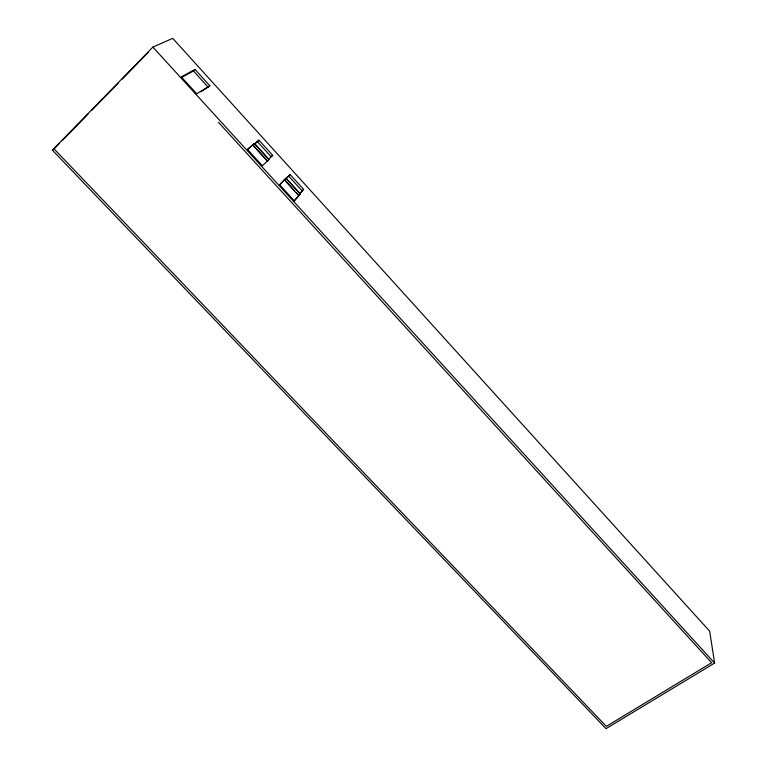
<?xml version="1.0" encoding="UTF-8"?>
<svg xmlns="http://www.w3.org/2000/svg" width="767" height="767" viewBox="0 0 767 767"><rect width="100%" height="100%" fill="white"/><g stroke="black" fill="none" stroke-linecap="round" stroke-linejoin="round"><path stroke-width="1.15" d="M303.617 189.382L300.031 193.591L286.312 178.49L290.079 174.454L303.617 189.382L299.868 193.342M293.502 201.52L300.242 194.041L285.899 178.251L279.658 184.665M300.242 194.041L294.394 200.916L279.734 184.837L285.899 178.251M285.468 179.142L290.079 174.454M52.377 150.14L152.892 47.103L172.728 38.35L709.667 631.212L714.623 663.072L606.016 728.65L52.377 150.14L54.409 149.028M54.908 148.06L59.069 143.803M62.395 140.39L88.176 113.967M91.733 110.323L98.157 103.737M98.358 103.535L118.118 83.277M122.279 79.02L148.06 52.597M181.693 77.409L193.457 70.976L195.01 69.433L209.851 85.799L201.213 91.656M268.91 159.574L262.381 165.797L247.473 149.45L254.328 143.525L268.91 159.574L267.319 161.051L252.746 145.021L247.578 149.479M272.707 155.308L268.709 159.124L254.759 143.774L258.958 140.15L272.707 155.308L271.135 156.775L257.386 141.627L254.011 144.541M252.746 145.021L254.328 143.525M257.386 141.627L258.958 140.15M209.851 85.799L196.735 93.795L181.328 76.892L195.01 69.433M53.834 148.654L606.342 726.378L711.642 662.717L218.49 122.356M152.892 47.103L714.623 663.072M193.457 70.976L208.298 87.323M288.497 175.902L302.035 190.81M253.177 145.27L267.117 160.6M284.71 179.948L294.614 190.839M296.139 192.517L298.43 195.029M284.298 179.718L298.641 195.489"/></g></svg>
